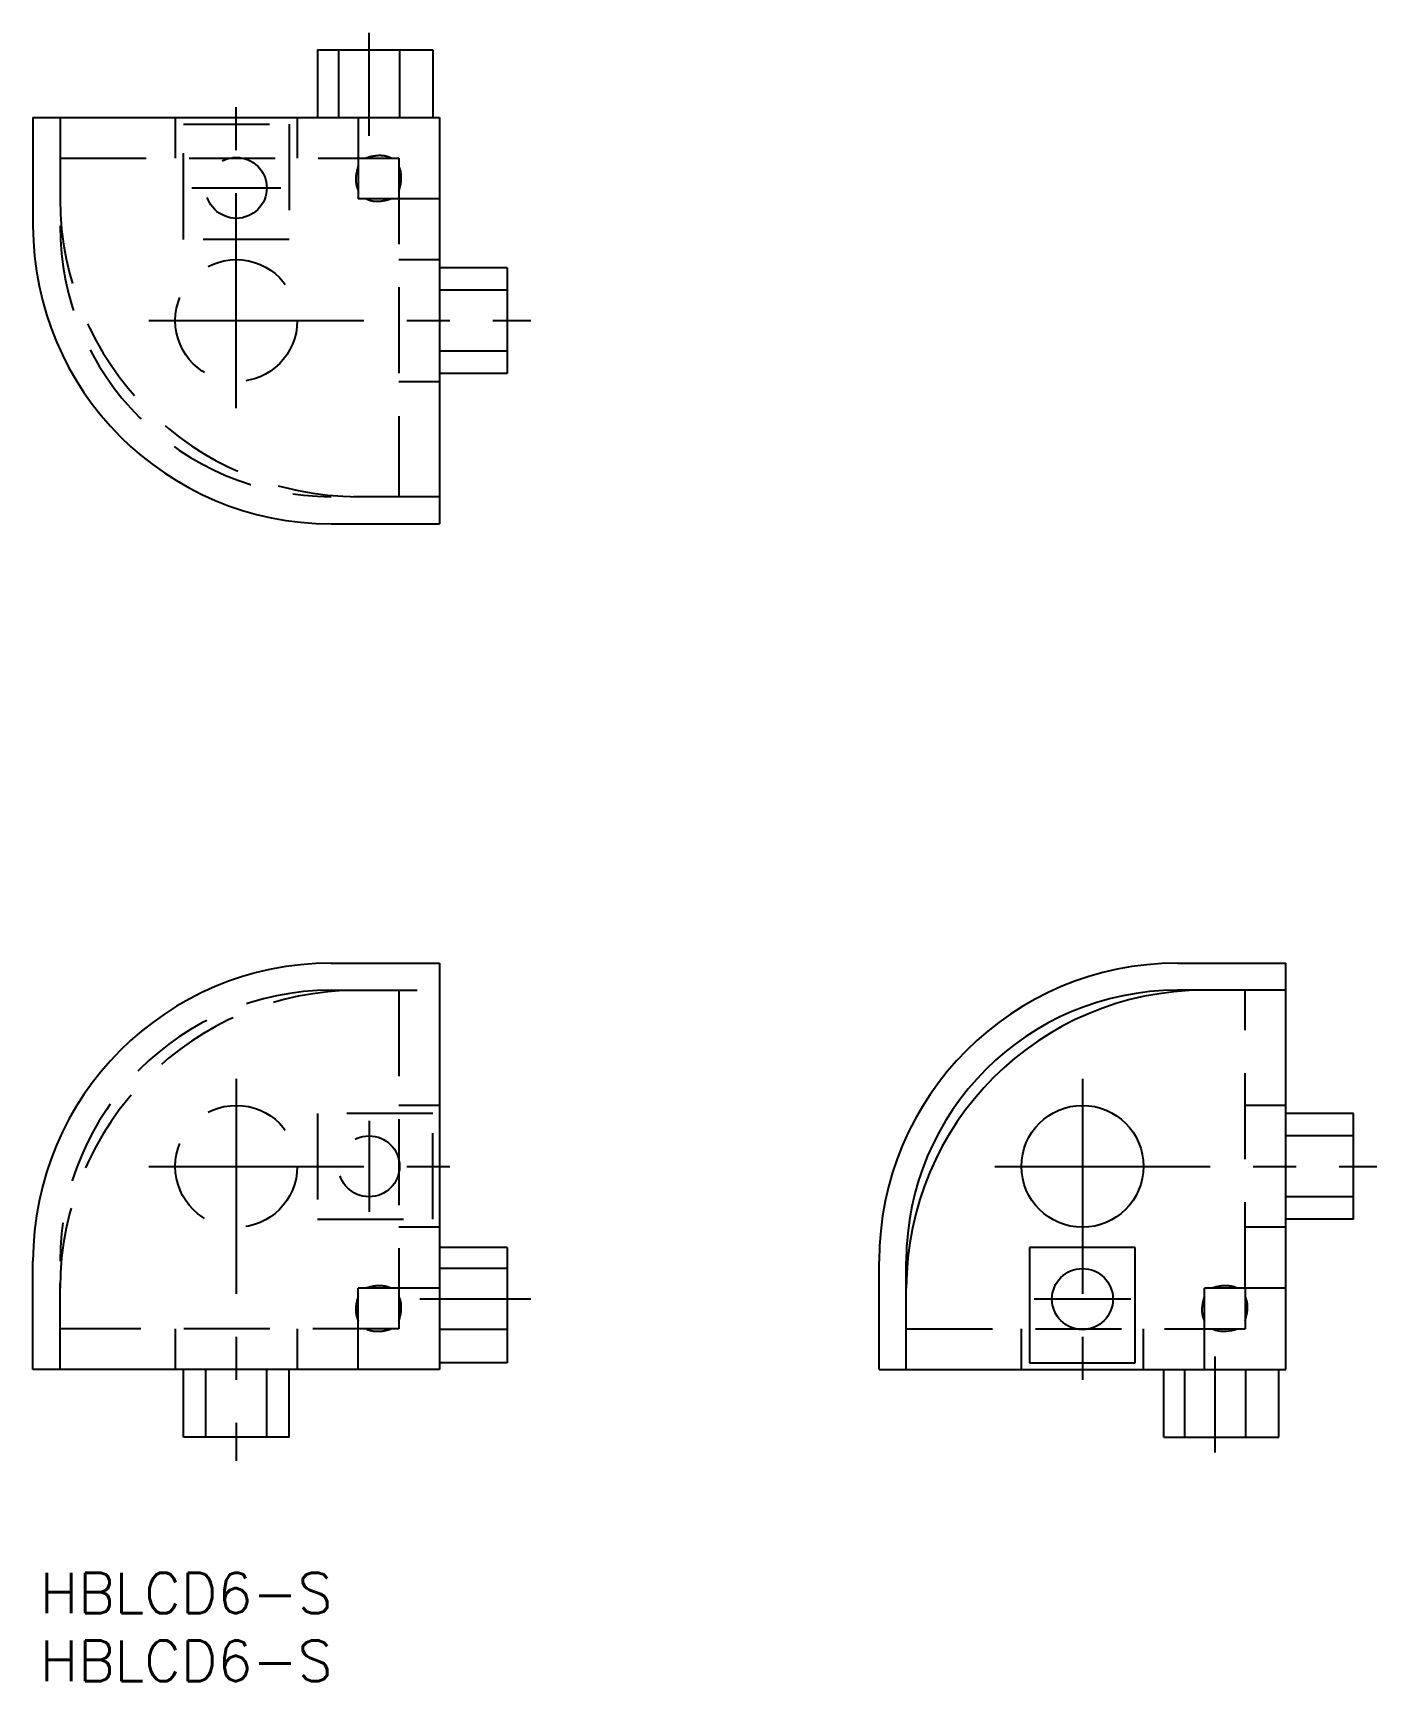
# Model space of a CAD drawing. Extents: x 0 to 99, y -8 to 114.
import ezdxf

# ---------------------------------------------------------------- set-up
doc = ezdxf.new("R2010")
doc.units = 0
doc.header["$LTSCALE"] = 0.5
doc.linetypes.add('CENTER', pattern=[50.8, 31.75, -6.35, 6.35, -6.35])
doc.linetypes.add('DASHED', pattern=[19.05, 12.7, -6.35])
for name, color, linetype in [('MSM_CENTER', 1, 'CENTER'), ('MSM_CONTINUOUS', 7, 'CONTINUOUS'), ('MSM_DASHED', 4, 'DASHED'), ('MSM_PART_NUMBER', 7, 'CONTINUOUS')]:
    doc.layers.add(name, color=color, linetype=linetype)
doc.styles.get("Standard").update_dxf_attribs({"font": 'txt.shx', "height": 3, "bigfont": 'bigfont.shx'})

# ---------------------------------------------------------------- blocks, each defined once
blk = doc.blocks.new('*U36')
at = {"layer": 'MSM_PART_NUMBER'}
blk.add_text('HBLCD6-S', height=3, dxfattribs=at).set_placement((0, -3))
blk = doc.blocks.new('*U37')
at = {"layer": 'MSM_PART_NUMBER'}
blk.add_text('HBLCD6-S', height=3, dxfattribs=at).set_placement((0, -8))

msp = doc.modelspace()

# ---------------------------------------------------------------- linework, layer by layer
at = {"layer": 'MSM_CENTER'}
for p, q in [((24.3, 106.07), (24.3, 113.68)), ((14.5, 85.98), (14.5, 109.33)), ((11.22, 102.24), (17.78, 102.24)), ((8.04, 92.44), (36.24, 92.44)), ((14.5, 36.46), (14.5, 8.26)), ((76.94, 36.46), (76.94, 13.11)), ((24.3, 33.37), (24.3, 26.63)), ((8.04, 30), (31.39, 30)), ((70.48, 30), (98.67, 30)), ((36.24, 20.2), (28.04, 20.2)), ((80.5, 20.2), (73.38, 20.2)), ((86.74, 8.88), (86.74, 15.96))]:
    msp.add_line(p, q, dxfattribs=at)
at = {"layer": 'MSM_CONTINUOUS'}
for p, q in [((20.5, 112.44), (29, 112.44)), ((20.5, 112.44), (20.5, 107.44)), ((29, 112.44), (29, 107.44)), ((-0.5, 107.44), (29.5, 107.44)), ((-0.5, 107.44), (-0.5, 99.44)), ((29.5, 107.44), (29.5, 77.44)), ((34.5, 96.34), (29.5, 96.34)), ((34.5, 96.34), (34.5, 88.54)), ((34.5, 88.54), (29.5, 88.54)), ((21.5, 77.44), (29.5, 77.44)), ((21.5, 45), (29.5, 45)), ((29.5, 45), (29.5, 15)), ((83.94, 45), (91.94, 45)), ((91.94, 15), (91.94, 45)), ((91.94, 43), (83.94, 43)), ((96.94, 33.9), (91.94, 33.9)), ((96.94, 26.1), (96.94, 33.9)), ((96.94, 26.1), (91.94, 26.1)), ((34.5, 24), (29.5, 24)), ((34.5, 24), (34.5, 15.5)), ((80.84, 24), (73.04, 24)), ((73.04, 24), (73.04, 15.5)), ((80.84, 15.5), (80.84, 24)), ((-0.5, 15), (-0.5, 23)), ((61.94, 15), (61.94, 23)), ((63.94, 15), (63.94, 23)), ((85.94, 15), (85.94, 21)), ((91.94, 21), (85.94, 21)), ((88.94, 21), (88.94, 18)), ((85.94, 18), (88.94, 18)), ((29.5, 15), (-0.5, 15)), ((10.6, 10), (10.6, 15)), ((18.4, 10), (18.4, 15)), ((34.5, 15.5), (29.5, 15.5)), ((61.94, 15), (91.94, 15)), ((73.04, 15.5), (80.84, 15.5)), ((82.94, 10), (82.94, 15)), ((91.44, 10), (91.44, 15)), ((18.4, 10), (10.6, 10)), ((82.94, 10), (91.44, 10))]:
    msp.add_line(p, q, dxfattribs=at)
for centre, radius in [((76.94, 30), 4.5), ((76.94, 20.2), 2.25)]:
    msp.add_circle(centre, radius, dxfattribs=at)
for centre, radius, start, end in [((21.5, 99.44), 22, 180, 270), ((21.5, 23), 22, 90, 180), ((83.94, 23), 22, 90, 180), ((85.94, 21), 22, 90, 180), ((83.94, 23), 20, 90, 180), ((87.49, 19.69), 1.62, 9.3218, 26.7886), ((86.88, 19.59), 2.24, 354.9948, 9.3218), ((85.75, 19.69), 3.37, 340.8564, 354.9948), ((87.25, 19.45), 1.62, 243.2114, 260.6782), ((87.35, 20.06), 2.24, 260.6782, 275.0052), ((87.25, 21.18), 3.37, 275.0052, 289.1436)]:
    msp.add_arc(centre, radius, start, end, dxfattribs=at)
at = {"layer": 'MSM_DASHED'}
for p, q in [((22.05, 112.44), (22.05, 107.44)), ((26.55, 112.44), (26.55, 107.44)), ((1.5, 107.44), (1.5, 99.44)), ((10, 107.44), (10, 104.44)), ((19, 107.44), (19, 104.44)), ((23.5, 107.44), (23.5, 101.44)), ((10.6, 98.44), (10.6, 106.94)), ((10.6, 106.94), (18.4, 106.94)), ((18.4, 106.94), (18.4, 98.44)), ((1.5, 104.44), (26.5, 104.44)), ((26.5, 104.44), (26.5, 79.44)), ((29.5, 101.44), (23.5, 101.44)), ((18.4, 98.44), (10.6, 98.44)), ((26.5, 96.94), (29.5, 96.94)), ((34.5, 94.69), (29.5, 94.69)), ((34.5, 90.19), (29.5, 90.19)), ((26.5, 87.94), (29.5, 87.94)), ((29.5, 79.44), (21.5, 79.44)), ((21.5, 43), (29.5, 43)), ((26.5, 43), (26.5, 18)), ((88.94, 21), (88.94, 43)), ((29.5, 34.5), (26.5, 34.5)), ((91.94, 34.5), (88.94, 34.5)), ((20.5, 33.9), (20.5, 26.1)), ((29, 33.9), (20.5, 33.9)), ((29, 26.1), (29, 33.9)), ((96.94, 32.25), (91.94, 32.25)), ((96.94, 27.75), (91.94, 27.75)), ((20.5, 26.1), (29, 26.1)), ((29.5, 25.5), (26.5, 25.5)), ((91.94, 25.5), (88.94, 25.5)), ((1.5, 15), (1.5, 23)), ((34.5, 22.45), (29.5, 22.45)), ((23.5, 15), (23.5, 21)), ((29.5, 21), (23.5, 21)), ((26.5, 18), (1.5, 18)), ((10, 18), (10, 15)), ((19, 18), (19, 15)), ((34.5, 17.95), (29.5, 17.95)), ((63.94, 18), (85.94, 18)), ((72.44, 15), (72.44, 18)), ((81.44, 15), (81.44, 18)), ((12.25, 10), (12.25, 15)), ((16.75, 10), (16.75, 15)), ((84.49, 10), (84.49, 15)), ((88.99, 10), (88.99, 15))]:
    msp.add_line(p, q, dxfattribs=at)
for centre, radius in [((14.5, 102.24), 2.25), ((14.5, 92.44), 4.5), ((14.5, 30), 4.5), ((24.3, 30), 2.25)]:
    msp.add_circle(centre, radius, dxfattribs=at)
for centre, radius, start, end in [((26.68, 102.75), 3.37, 160.8564, 174.9948), ((25.19, 101.25), 3.37, 95.0052, 109.1436), ((25.09, 102.38), 2.24, 80.6782, 95.0052), ((25.19, 102.99), 1.62, 63.2114, 80.6782), ((25.05, 103.13), 1.62, 9.3218, 26.7886), ((25.56, 102.85), 2.24, 174.9948, 189.3218), ((24.95, 102.75), 1.62, 189.3218, 206.7886), ((23.32, 103.12), 3.37, 340.8564, 354.9948), ((24.44, 103.02), 2.24, 354.9948, 9.3218), ((23.5, 101.44), 22, 180, 270), ((24.81, 102.88), 1.62, 243.2114, 260.6782), ((24.91, 103.49), 2.24, 260.6782, 275.0052), ((24.81, 104.62), 3.37, 275.0052, 289.1436), ((21.5, 99.44), 20, 180, 270), ((23.5, 21), 22, 90, 180), ((21.5, 23), 20, 90, 180), ((25.19, 17.82), 3.37, 95.0052, 109.1436), ((25.09, 18.94), 2.24, 80.6782, 95.0052), ((25.19, 19.55), 1.62, 63.2114, 80.6782), ((87.62, 17.82), 3.37, 95.0052, 109.1436), ((87.52, 18.94), 2.24, 80.6782, 95.0052), ((87.63, 19.55), 1.62, 63.2114, 80.6782), ((25.56, 19.41), 2.24, 174.9948, 189.3218), ((26.68, 19.31), 3.37, 160.8564, 174.9948), ((25.05, 19.69), 1.62, 9.3218, 26.7886), ((24.44, 19.59), 2.24, 354.9948, 9.3218), ((87.99, 19.41), 2.24, 174.9948, 189.3218), ((89.12, 19.31), 3.37, 160.8564, 174.9948), ((24.95, 19.31), 1.62, 189.3218, 206.7886), ((23.32, 19.69), 3.37, 340.8564, 354.9948), ((87.38, 19.31), 1.62, 189.3218, 206.7886), ((24.81, 19.45), 1.62, 243.2114, 260.6782), ((24.91, 20.06), 2.24, 260.6782, 275.0052), ((24.81, 21.18), 3.37, 275.0052, 289.1436)]:
    msp.add_arc(centre, radius, start, end, dxfattribs=at)

# ---------------------------------------------------------------- block references
at = {"layer": 'MSM_CONTINUOUS'}
for name in ['*U36', '*U37']:
    msp.add_blockref(name, (0, 0), dxfattribs=at)

doc.saveas('drawing.dxf')
